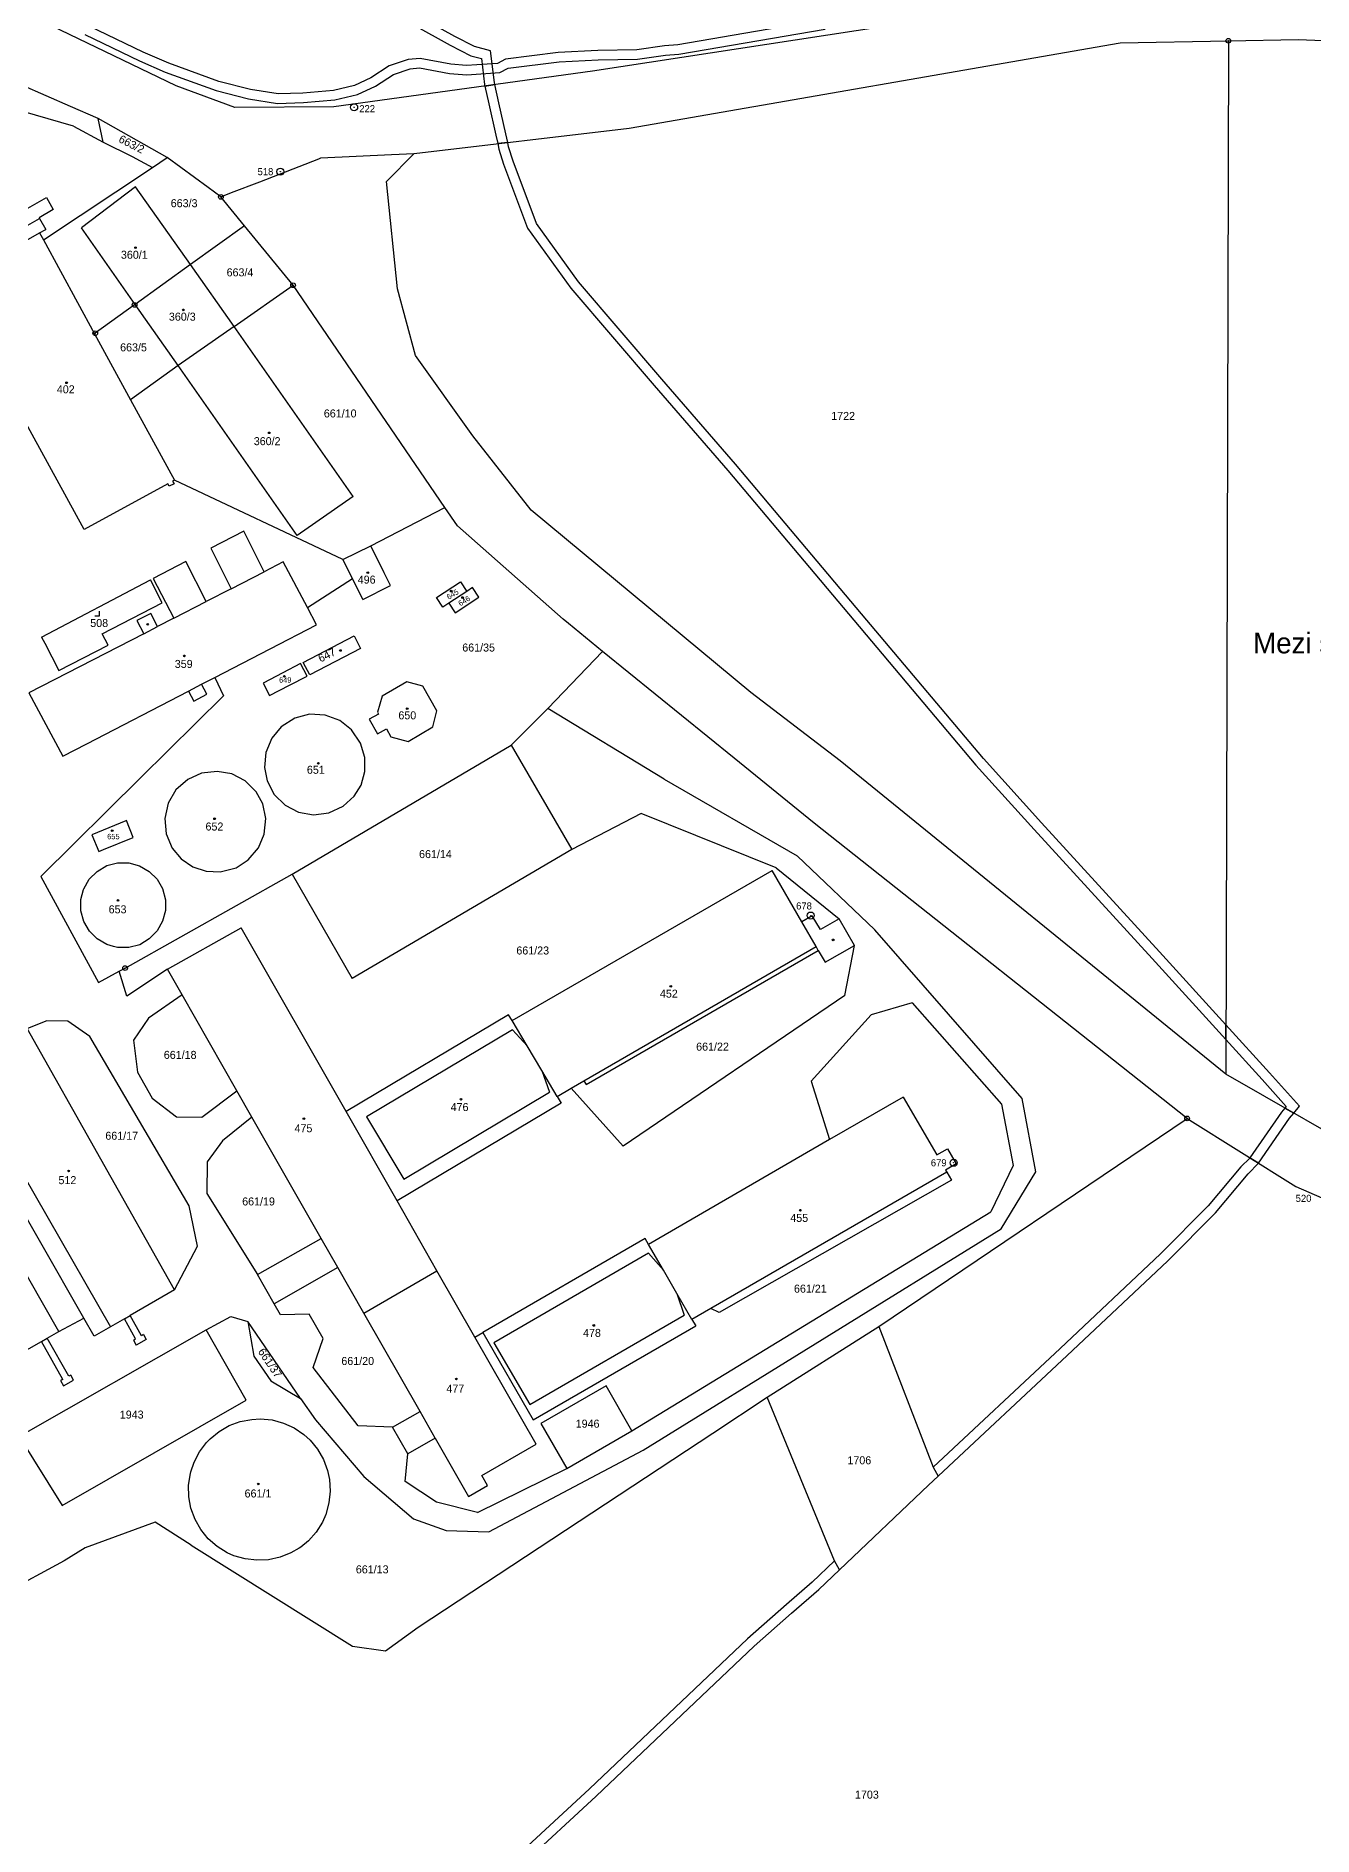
# Model space of a CAD drawing. Extents: x -820725 to -814908, y -1038210 to -1035296.
# Drawn here: x -816894.6 to -816623.3, y -1037705.9 to -1037323.5 of the extents above; entities that cross this region are included whole.
import ezdxf
from ezdxf.enums import TextEntityAlignment as Align

# ---------------------------------------------------------------- set-up
doc = ezdxf.new("R2010")
doc.units = 0
doc.header["$MEASUREMENT"] = 0
doc.linetypes.add('0_051C', pattern=[0])
for name, color, linetype in [('1009', 1, 'CONTINUOUS'), ('101', 1, 'CONTINUOUS'), ('1016', 1, 'CONTINUOUS'), ('105', 1, 'CONTINUOUS'), ('18', 1, 'CONTINUOUS'), ('21800', 1, 'CONTINUOUS'), ('21900', 1, 'CONTINUOUS'), ('23700', 1, 'CONTINUOUS'), ('319', 1, 'CONTINUOUS'), ('402', 1, 'CONTINUOUS'), ('404', 1, 'CONTINUOUS')]:
    doc.layers.add(name, color=color, linetype=linetype)

# ---------------------------------------------------------------- blocks, each defined once
blk = doc.blocks.new('4_02$0')
at = {"layer": '404', "color": 255, "linetype": 'Continuous'}
blk.add_circle((-0.01, 0), 0.175, dxfattribs=at)
blk = doc.blocks.new('3_19$11')
at = {"layer": '319', "color": 255, "linetype": 'Continuous'}
for p, q in [((-1, 0), (0, 0)), ((0, 0), (0, 1))]:
    blk.add_line(p, q, dxfattribs=at)
blk = doc.blocks.new('1_01$12')
at = {"layer": '101', "color": 3, "linetype": 'Continuous'}
for radius in [0.75, 0.03]:
    blk.add_circle((0, 0), radius, dxfattribs=at)
blk = doc.blocks.new('1_05$13')
at = {"layer": '105', "color": 3, "linetype": 'Continuous'}
for radius in [0.5, 0.0303]:
    blk.add_circle((0, 0), radius, dxfattribs=at)

msp = doc.modelspace()

# ---------------------------------------------------------------- linework, layer by layer
at = {"layer": '21800', "color": 255, "linetype": 'Continuous'}
for p, q in [((-816903.16, -1037367.6), (-816893.84, -1037362.32)), ((-816901.83, -1037369.94), (-816893.82, -1037365.39)), ((-816853.13, -1037440.96), (-816846.13, -1037437.35)), ((-816865.3, -1037447.23), (-816858.41, -1037443.68)), ((-816871.71, -1037450.53), (-816868.75, -1037449.01)), ((-816862.19, -1037462.71), (-816859.4, -1037461.26)), ((-816728.86, -1037516.97), (-816731.89, -1037511.7)), ((-816778.22, -1037545.48), (-816728.86, -1037516.97)), ((-816728.38, -1037517.79), (-816728.86, -1037516.97)), ((-816793.38, -1037534.67), (-816824.36, -1037553.11)), ((-816790.25, -1037538.09), (-816793.38, -1037534.67)), ((-816787.15, -1037543.29), (-816785.5, -1037547.92)), ((-816816.47, -1037566.35), (-816785.5, -1037547.92)), ((-816904.56, -1037552.82), (-816878.73, -1037597.72)), ((-816824.36, -1037553.11), (-816816.47, -1037566.35)), ((-816701.11, -1037564.88), (-816751.21, -1037593.86)), ((-816830.48, -1037585.12), (-816834.01, -1037578.95)), ((-816764.46, -1037582.12), (-816797.35, -1037601.18)), ((-816761.3, -1037585.68), (-816764.46, -1037582.12)), ((-816758.42, -1037590.65), (-816756.86, -1037595.24)), ((-816875.82, -1037596.05), (-816874.61, -1037595.35)), ((-816789.66, -1037614.25), (-816756.86, -1037595.24)), ((-816893.45, -1037600.84), (-816892.23, -1037600.14)), ((-816797.35, -1037601.18), (-816789.66, -1037614.25)), ((-816809.77, -1037621.41), (-816813, -1037615.74))]:
    msp.add_line(p, q, dxfattribs=at)
at = {"layer": '21900', "color": 3, "linetype": 'Continuous'}
for p, q in [((-816887.28, -1037338.49), (-816934.5, -1037317.89)), ((-816886.63, -1037342.72), (-816943.8, -1037326.17)), ((-816881.36, -1037341.07), (-816887.28, -1037338.49)), ((-816866.71, -1037349.38), (-816881.36, -1037341.07)), ((-816880.29, -1037346.1), (-816881.36, -1037341.07)), ((-816886.63, -1037342.72), (-816880.29, -1037346.1)), ((-816880.29, -1037346.1), (-816874.19, -1037349.15)), ((-816819.04, -1037348.74), (-816814.24, -1037348.52)), ((-816893.03, -1037366.84), (-816869.85, -1037351.47)), ((-816874.19, -1037349.15), (-816869.85, -1037351.47)), ((-816869.85, -1037351.47), (-816866.71, -1037349.38)), ((-816857.99, -1037355.76), (-816866.71, -1037349.38)), ((-816847.06, -1037354.49), (-816834.5, -1037349.6)), ((-816873.46, -1037355.57), (-816884.95, -1037364.27)), ((-816861.77, -1037372.1), (-816873.46, -1037355.57)), ((-816855.32, -1037357.71), (-816857.99, -1037355.76)), ((-816853.04, -1037356.82), (-816847.06, -1037354.49)), ((-816906.45, -1037365.89), (-816892.35, -1037357.88)), ((-816890.91, -1037360.43), (-816893.93, -1037362.16)), ((-816892.35, -1037357.88), (-816890.91, -1037360.43)), ((-816855.32, -1037357.71), (-816853.04, -1037356.82)), ((-816850.31, -1037363.84), (-816855.32, -1037357.71)), ((-816893.93, -1037362.16), (-816893.84, -1037362.32)), ((-816893.84, -1037362.32), (-816892.5, -1037364.62)), ((-816873.52, -1037380.57), (-816884.95, -1037364.27)), ((-816850.31, -1037363.84), (-816861.77, -1037372.1)), ((-816839.97, -1037376.49), (-816850.31, -1037363.84)), ((-816893.82, -1037365.39), (-816892.5, -1037364.62)), ((-816893.82, -1037365.39), (-816893.03, -1037366.84)), ((-816893.03, -1037366.84), (-816882.15, -1037386.8)), ((-816861.77, -1037372.1), (-816873.52, -1037380.57)), ((-816852.49, -1037385.22), (-816861.77, -1037372.1)), ((-816884.33, -1037428.35), (-816912.97, -1037376.27)), ((-816852.49, -1037385.22), (-816839.97, -1037376.49)), ((-816807.73, -1037423.71), (-816839.97, -1037376.49)), ((-816873.64, -1037380.66), (-816881.99, -1037386.68)), ((-816873.64, -1037380.66), (-816873.52, -1037380.57)), ((-816864.4, -1037393.57), (-816873.52, -1037380.57)), ((-816882.15, -1037386.8), (-816881.99, -1037386.68)), ((-816882.15, -1037386.8), (-816874.51, -1037400.8)), ((-816852.49, -1037385.22), (-816864.4, -1037393.57)), ((-816827.2, -1037421.35), (-816852.49, -1037385.22)), ((-816864.4, -1037393.57), (-816874.51, -1037400.8)), ((-816839.08, -1037429.66), (-816864.4, -1037393.57)), ((-816874.51, -1037400.8), (-816865.19, -1037417.91)), ((-816866.58, -1037418.67), (-816884.33, -1037428.35)), ((-816866.3, -1037419.2), (-816866.58, -1037418.67)), ((-816865.27, -1037418.64), (-816866.3, -1037419.2)), ((-816865.19, -1037417.91), (-816865.56, -1037418.11)), ((-816865.56, -1037418.11), (-816865.27, -1037418.64)), ((-816829.39, -1037434.76), (-816865.19, -1037417.91)), ((-816827.2, -1037421.35), (-816839.08, -1037429.66)), ((-816823.48, -1037431.86), (-816807.73, -1037423.71)), ((-816805.06, -1037427.63), (-816807.73, -1037423.71)), ((-816850.4, -1037428.75), (-816857.48, -1037432.36)), ((-816846.13, -1037437.35), (-816850.4, -1037428.75)), ((-816803.86, -1037428.69), (-816805.06, -1037427.63)), ((-816782.56, -1037447.45), (-816803.86, -1037428.69)), ((-816857.48, -1037432.36), (-816853.13, -1037440.96)), ((-816829.39, -1037434.76), (-816823.48, -1037431.86)), ((-816820.65, -1037437.57), (-816823.48, -1037431.86)), ((-816862.79, -1037435.18), (-816869.67, -1037438.75)), ((-816858.41, -1037443.68), (-816862.79, -1037435.18)), ((-816842.07, -1037435.25), (-816846.13, -1037437.35)), ((-816836.94, -1037444.94), (-816842.07, -1037435.25)), ((-816827.38, -1037438.8), (-816829.39, -1037434.76)), ((-816893.4, -1037451.22), (-816870.27, -1037439.07)), ((-816867.75, -1037443.98), (-816870.27, -1037439.07)), ((-816869.67, -1037438.75), (-816865.3, -1037447.23)), ((-816836.94, -1037444.94), (-816827.38, -1037438.8)), ((-816825.17, -1037443.23), (-816827.38, -1037438.8)), ((-816825.17, -1037443.23), (-816819.29, -1037440.3)), ((-816819.29, -1037440.3), (-816820.65, -1037437.57)), ((-816809.48, -1037442.8), (-816804.42, -1037439.48)), ((-816804.42, -1037439.48), (-816803.09, -1037441.53)), ((-816801.87, -1037440.73), (-816803.09, -1037441.53)), ((-816800.52, -1037442.76), (-816801.87, -1037440.73)), ((-816880.53, -1037450.56), (-816867.75, -1037443.98)), ((-816853.13, -1037440.96), (-816858.41, -1037443.68)), ((-816808.14, -1037444.84), (-816809.48, -1037442.8)), ((-816806.91, -1037444.04), (-816808.14, -1037444.84)), ((-816803.09, -1037441.53), (-816806.91, -1037444.04)), ((-816806.91, -1037444.04), (-816805.57, -1037446.09)), ((-816805.57, -1037446.09), (-816800.52, -1037442.76)), ((-816870.18, -1037446.22), (-816873.15, -1037447.74)), ((-816873.15, -1037447.74), (-816871.71, -1037450.53)), ((-816868.75, -1037449.01), (-816870.18, -1037446.22)), ((-816865.3, -1037447.23), (-816868.75, -1037449.01)), ((-816834.98, -1037448.63), (-816836.94, -1037444.94)), ((-816781.46, -1037448.35), (-816782.56, -1037447.45)), ((-816774.23, -1037454.28), (-816781.46, -1037448.35)), ((-816871.71, -1037450.53), (-816896.08, -1037463.1)), ((-816893.4, -1037451.22), (-816892.73, -1037452.53)), ((-816879.29, -1037452.97), (-816880.53, -1037450.56)), ((-816844.85, -1037453.73), (-816834.98, -1037448.63)), ((-816837.8, -1037456.6), (-816827.02, -1037450.98)), ((-816827.02, -1037450.98), (-816825.65, -1037453.63)), ((-816892.73, -1037452.53), (-816889.72, -1037458.35)), ((-816889.72, -1037458.35), (-816879.29, -1037452.97)), ((-816856.58, -1037459.8), (-816844.85, -1037453.73)), ((-816825.65, -1037453.63), (-816836.43, -1037459.22)), ((-816785.84, -1037466.42), (-816774.23, -1037454.28)), ((-816746.26, -1037476.93), (-816774.23, -1037454.28)), ((-816859.4, -1037461.26), (-816856.58, -1037459.8)), ((-816856.58, -1037459.8), (-816854.78, -1037463.72)), ((-816842.12, -1037458.81), (-816846.33, -1037460.99)), ((-816838.36, -1037456.85), (-816842.12, -1037458.81)), ((-816840.71, -1037461.44), (-816836.97, -1037459.51)), ((-816836.97, -1037459.51), (-816838.36, -1037456.85)), ((-816836.43, -1037459.22), (-816837.8, -1037456.6)), ((-816896.08, -1037463.1), (-816888.89, -1037476.52)), ((-816883.81, -1037473.89), (-816862.19, -1037462.71)), ((-816854.78, -1037463.72), (-816872.38, -1037481.15)), ((-816862.19, -1037462.71), (-816861.09, -1037464.83)), ((-816861.09, -1037464.83), (-816858.32, -1037463.35)), ((-816858.32, -1037463.35), (-816859.4, -1037461.26)), ((-816846.33, -1037460.99), (-816844.96, -1037463.64)), ((-816844.96, -1037463.64), (-816840.71, -1037461.44)), ((-816821.06, -1037463.78), (-816822.02, -1037467.2)), ((-816815.83, -1037460.74), (-816821.06, -1037463.78)), ((-816812.42, -1037461.68), (-816815.83, -1037460.74)), ((-816809.43, -1037466.92), (-816812.42, -1037461.68)), ((-816821.8, -1037467.6), (-816823.78, -1037468.7)), ((-816822.02, -1037467.2), (-816821.8, -1037467.6)), ((-816810.3, -1037470.26), (-816809.43, -1037466.92)), ((-816793.61, -1037474.22), (-816785.84, -1037466.42)), ((-816761.12, -1037481.43), (-816785.84, -1037466.42)), ((-816842.48, -1037470.29), (-816844.47, -1037472.69)), ((-816839.58, -1037468.43), (-816842.48, -1037470.29)), ((-816836.48, -1037467.62), (-816839.58, -1037468.43)), ((-816833.17, -1037467.8), (-816836.48, -1037467.62)), ((-816830.07, -1037468.96), (-816833.17, -1037467.8)), ((-816827.53, -1037470.94), (-816830.07, -1037468.96)), ((-816825.63, -1037473.78), (-816827.53, -1037470.94)), ((-816823.78, -1037468.7), (-816822.02, -1037471.78)), ((-816822.02, -1037471.78), (-816820.09, -1037470.7)), ((-816820.09, -1037470.7), (-816819.17, -1037472.41)), ((-816815.52, -1037473.38), (-816810.3, -1037470.26)), ((-816888.89, -1037476.52), (-816883.81, -1037473.89)), ((-816844.47, -1037472.69), (-816845.75, -1037475.73)), ((-816840.18, -1037501.58), (-816793.61, -1037474.22)), ((-816824.71, -1037476.79), (-816825.63, -1037473.78)), ((-816819.17, -1037472.41), (-816815.52, -1037473.38)), ((-816793.61, -1037474.22), (-816780.78, -1037496.33)), ((-816845.75, -1037475.73), (-816846.03, -1037478.92)), ((-816846.03, -1037478.92), (-816845.47, -1037481.78)), ((-816824.71, -1037479.78), (-816824.71, -1037476.79)), ((-816729.26, -1037490.73), (-816746.26, -1037476.93)), ((-816872.38, -1037481.15), (-816893.56, -1037502.11)), ((-816862.34, -1037481.51), (-816864.85, -1037483.69)), ((-816859.4, -1037480.16), (-816862.34, -1037481.51)), ((-816856.13, -1037479.77), (-816859.4, -1037480.16)), ((-816853, -1037480.31), (-816856.13, -1037479.77)), ((-816850.18, -1037481.79), (-816853, -1037480.31)), ((-816847.84, -1037484.09), (-816850.18, -1037481.79)), ((-816845.47, -1037481.78), (-816843.96, -1037484.65)), ((-816826.99, -1037485.04), (-816825.54, -1037482.65)), ((-816825.54, -1037482.65), (-816824.71, -1037479.78)), ((-816761.12, -1037481.43), (-816732.87, -1037497.71)), ((-816866.5, -1037486.53), (-816867.21, -1037489.74)), ((-816864.85, -1037483.69), (-816866.5, -1037486.53)), ((-816846.43, -1037486.63), (-816847.84, -1037484.09)), ((-816845.75, -1037489.8), (-816846.43, -1037486.63)), ((-816843.96, -1037484.65), (-816841.66, -1037486.93)), ((-816829.35, -1037487.18), (-816826.99, -1037485.04)), ((-816875.52, -1037490.27), (-816882.71, -1037493.21)), ((-816875.36, -1037490.21), (-816875.52, -1037490.27)), ((-816873.93, -1037493.82), (-816875.36, -1037490.21)), ((-816867.21, -1037489.74), (-816866.92, -1037493.01)), ((-816846.09, -1037493.11), (-816845.75, -1037489.8)), ((-816841.66, -1037486.93), (-816838.8, -1037488.43)), ((-816838.8, -1037488.43), (-816835.61, -1037488.99)), ((-816835.61, -1037488.99), (-816832.39, -1037488.59)), ((-816832.39, -1037488.59), (-816829.35, -1037487.18)), ((-816766.05, -1037488.71), (-816780.78, -1037496.33)), ((-816737.32, -1037500.28), (-816766.05, -1037488.71)), ((-816882.71, -1037493.21), (-816881.27, -1037496.78)), ((-816880.27, -1037496.38), (-816873.93, -1037493.82)), ((-816866.92, -1037493.01), (-816865.65, -1037496.05)), ((-816847.29, -1037496.01), (-816846.09, -1037493.11)), ((-816650.02, -1037553.47), (-816729.26, -1037490.73)), ((-816881.27, -1037496.78), (-816880.27, -1037496.38)), ((-816865.65, -1037496.05), (-816863.73, -1037498.31)), ((-816849.48, -1037498.57), (-816847.29, -1037496.01)), ((-816780.78, -1037496.33), (-816827.39, -1037523.72)), ((-816732.87, -1037497.71), (-816716.38, -1037513.43)), ((-816883.27, -1037502.65), (-816881.62, -1037501)), ((-816881.62, -1037501), (-816879.54, -1037499.78)), ((-816879.54, -1037499.78), (-816877.29, -1037499.18)), ((-816877.29, -1037499.18), (-816874.87, -1037499.18)), ((-816875.67, -1037521.55), (-816840.18, -1037501.58)), ((-816874.87, -1037499.18), (-816872.58, -1037499.8)), ((-816872.58, -1037499.8), (-816870.53, -1037500.99)), ((-816870.53, -1037500.99), (-816868.86, -1037502.68)), ((-816863.73, -1037498.31), (-816861.27, -1037500.02)), ((-816861.27, -1037500.02), (-816858.44, -1037500.98)), ((-816858.44, -1037500.98), (-816855.45, -1037501.12)), ((-816855.45, -1037501.12), (-816852.09, -1037500.24)), ((-816852.09, -1037500.24), (-816849.48, -1037498.57)), ((-816840.18, -1037501.58), (-816827.39, -1037523.72)), ((-816793.45, -1037532.71), (-816738.2, -1037500.79)), ((-816731.89, -1037511.7), (-816738.2, -1037500.79)), ((-816737.32, -1037500.28), (-816723.94, -1037511.07)), ((-816893.56, -1037502.11), (-816881.32, -1037524.6)), ((-816885.07, -1037507), (-816884.48, -1037504.87)), ((-816884.48, -1037504.87), (-816884.44, -1037504.73)), ((-816884.44, -1037504.73), (-816883.27, -1037502.65)), ((-816868.86, -1037502.68), (-816867.71, -1037504.67)), ((-816867.71, -1037504.67), (-816867.08, -1037507.03)), ((-816885.05, -1037509.36), (-816885.07, -1037507)), ((-816884.44, -1037511.66), (-816885.05, -1037509.36)), ((-816867.08, -1037509.29), (-816867.68, -1037511.59)), ((-816867.08, -1037507.03), (-816867.08, -1037509.29)), ((-816883.25, -1037513.71), (-816884.44, -1037511.66)), ((-816867.68, -1037511.59), (-816868.84, -1037513.63)), ((-816866.64, -1037521.78), (-816851, -1037513)), ((-816828.71, -1037552.02), (-816851, -1037513)), ((-816729.66, -1037510.41), (-816731.89, -1037511.7)), ((-816727.94, -1037513.38), (-816729.66, -1037510.41)), ((-816723.94, -1037511.07), (-816727.94, -1037513.38)), ((-816720.69, -1037516.71), (-816723.94, -1037511.07)), ((-816685.08, -1037549.26), (-816716.38, -1037513.43)), ((-816881.59, -1037515.36), (-816883.25, -1037513.71)), ((-816879.54, -1037516.55), (-816881.59, -1037515.36)), ((-816878.11, -1037516.93), (-816879.54, -1037516.55)), ((-816877.24, -1037517.16), (-816878.11, -1037516.93)), ((-816874.87, -1037517.15), (-816877.24, -1037517.16)), ((-816872.54, -1037516.57), (-816874.87, -1037517.15)), ((-816870.53, -1037515.34), (-816872.54, -1037516.57)), ((-816868.84, -1037513.63), (-816870.53, -1037515.34)), ((-816726.92, -1037520.31), (-816720.69, -1037516.71)), ((-816722.74, -1037527.36), (-816720.69, -1037516.71)), ((-816777.73, -1037546.3), (-816728.38, -1037517.79)), ((-816728.38, -1037517.79), (-816726.92, -1037520.31)), ((-816881.32, -1037524.6), (-816876.9, -1037522.21)), ((-816876.9, -1037522.21), (-816875.67, -1037521.55)), ((-816875.29, -1037527.5), (-816876.9, -1037522.21)), ((-816866.64, -1037521.78), (-816875.29, -1037527.5)), ((-816863.54, -1037527.21), (-816866.64, -1037521.78)), ((-816863.54, -1037527.21), (-816870.72, -1037532.18)), ((-816851.9, -1037547.6), (-816863.54, -1037527.21)), ((-816722.74, -1037527.36), (-816769.81, -1037559.4)), ((-816870.72, -1037532.18), (-816873.88, -1037536.88)), ((-816794.19, -1037531.47), (-816828.71, -1037552.02)), ((-816793.45, -1037532.71), (-816794.19, -1037531.47)), ((-816717.16, -1037531.49), (-816729.9, -1037545.58)), ((-816708.46, -1037528.91), (-816717.16, -1037531.49)), ((-816708.46, -1037528.91), (-816689.48, -1037550.47)), ((-816896.47, -1037534.4), (-816892.43, -1037532.75)), ((-816865.15, -1037589.91), (-816896.47, -1037534.4)), ((-816887.84, -1037532.8), (-816892.43, -1037532.75)), ((-816883.18, -1037536.08), (-816887.84, -1037532.8)), ((-816862.03, -1037572.03), (-816883.18, -1037536.08)), ((-816790.25, -1037538.09), (-816793.45, -1037532.71)), ((-816873.88, -1037536.88), (-816873.04, -1037543.67)), ((-816787.15, -1037543.29), (-816790.25, -1037538.09)), ((-816873.04, -1037543.67), (-816869.92, -1037549.16)), ((-816783.86, -1037548.83), (-816787.15, -1037543.29)), ((-816859.33, -1037553.2), (-816851.9, -1037547.6)), ((-816848.7, -1037553.2), (-816851.9, -1037547.6)), ((-816783.86, -1037548.83), (-816780.87, -1037547.05)), ((-816780.87, -1037547.05), (-816778.22, -1037545.48)), ((-816769.81, -1037559.4), (-816780.87, -1037547.05)), ((-816778.22, -1037545.48), (-816777.73, -1037546.3)), ((-816729.9, -1037545.58), (-816726, -1037557.99)), ((-816869.92, -1037549.16), (-816864.77, -1037553.17)), ((-816783.02, -1037550.24), (-816817.88, -1037570.98)), ((-816783.86, -1037548.83), (-816783.02, -1037550.24)), ((-816710.35, -1037548.93), (-816726, -1037557.99)), ((-816710.35, -1037548.93), (-816703.22, -1037561.24)), ((-816689.48, -1037550.47), (-816686.98, -1037563.46)), ((-816682.19, -1037564.85), (-816685.08, -1037549.26)), ((-816884.4, -1037595.9), (-816908.04, -1037554.82)), ((-816864.77, -1037553.17), (-816859.33, -1037553.2)), ((-816848.7, -1037553.2), (-816854.97, -1037558.26)), ((-816834.01, -1037578.95), (-816848.7, -1037553.2)), ((-816817.88, -1037570.98), (-816828.71, -1037552.02)), ((-816715.54, -1037597.66), (-816650.02, -1037553.47)), ((-816889.74, -1037598.71), (-816913.17, -1037557.77)), ((-816854.97, -1037558.26), (-816858.22, -1037562.7)), ((-816726, -1037557.99), (-816764.44, -1037580.26)), ((-816858.22, -1037562.7), (-816858.3, -1037569.42)), ((-816703.22, -1037561.24), (-816700.95, -1037559.92)), ((-816699.08, -1037563.15), (-816701.35, -1037564.46)), ((-816700.95, -1037559.92), (-816699.08, -1037563.15)), ((-816700.11, -1037566.61), (-816749.45, -1037594.69)), ((-816701.35, -1037564.46), (-816701.11, -1037564.88)), ((-816701.11, -1037564.88), (-816700.11, -1037566.61)), ((-816686.98, -1037563.46), (-816691.74, -1037573.3)), ((-816689.54, -1037576.9), (-816682.19, -1037564.85)), ((-816858.3, -1037569.42), (-816847.51, -1037586.66)), ((-816860.28, -1037580.63), (-816862.03, -1037572.03)), ((-816809.4, -1037585.84), (-816817.88, -1037570.98)), ((-816767.97, -1037619.82), (-816691.74, -1037573.3)), ((-816765.56, -1037623.98), (-816689.54, -1037576.9)), ((-816865.15, -1037589.91), (-816860.28, -1037580.63)), ((-816847.51, -1037586.66), (-816834.01, -1037578.95)), ((-816765.17, -1037579), (-816799.66, -1037598.98)), ((-816764.44, -1037580.26), (-816765.17, -1037579)), ((-816761.3, -1037585.68), (-816764.44, -1037580.26)), ((-816830.48, -1037585.12), (-816844, -1037592.84)), ((-816824.91, -1037594.88), (-816830.48, -1037585.12)), ((-816824.91, -1037594.88), (-816809.4, -1037585.84)), ((-816801.34, -1037599.95), (-816809.4, -1037585.84)), ((-816758.42, -1037590.65), (-816761.3, -1037585.68)), ((-816865.15, -1037589.91), (-816874.61, -1037595.35)), ((-816844, -1037592.84), (-816847.51, -1037586.66)), ((-816842.65, -1037595.22), (-816844, -1037592.84)), ((-816755.22, -1037596.18), (-816758.42, -1037590.65)), ((-816889.74, -1037598.71), (-816884.4, -1037595.9)), ((-816882.2, -1037599.72), (-816884.4, -1037595.9)), ((-816875.82, -1037596.05), (-816878.73, -1037597.72)), ((-816873.43, -1037600.31), (-816875.82, -1037596.05)), ((-816872.2, -1037599.65), (-816874.61, -1037595.35)), ((-816858.42, -1037598.39), (-816853.17, -1037595.52)), ((-816853.17, -1037595.52), (-816849.57, -1037596.59)), ((-816838.39, -1037612.95), (-816849.57, -1037596.59)), ((-816849.57, -1037596.59), (-816848.33, -1037603.95)), ((-816836.57, -1037595.05), (-816842.65, -1037595.22)), ((-816833.55, -1037600.24), (-816836.57, -1037595.05)), ((-816813, -1037615.74), (-816824.91, -1037594.88)), ((-816788.93, -1037617.5), (-816754.44, -1037597.52)), ((-816751.21, -1037593.86), (-816755.22, -1037596.18)), ((-816755.22, -1037596.18), (-816754.44, -1037597.52)), ((-816749.45, -1037594.69), (-816751.21, -1037593.86)), ((-816900.77, -1037605.05), (-816893.45, -1037600.84)), ((-816898.13, -1037621.02), (-816858.42, -1037598.39)), ((-816888.9, -1037608.91), (-816893.45, -1037600.84)), ((-816892.23, -1037600.14), (-816889.74, -1037598.71)), ((-816887.63, -1037608.23), (-816892.23, -1037600.14)), ((-816878.73, -1037597.72), (-816882.2, -1037599.72)), ((-816873.87, -1037600.55), (-816873.43, -1037600.31)), ((-816873.87, -1037600.55), (-816873.3, -1037601.61)), ((-816871.19, -1037600.47), (-816873.3, -1037601.61)), ((-816871.76, -1037599.41), (-816872.2, -1037599.65)), ((-816871.76, -1037599.41), (-816871.19, -1037600.47)), ((-816849.91, -1037613.33), (-816858.42, -1037598.39)), ((-816835.67, -1037606.41), (-816833.55, -1037600.24)), ((-816801.34, -1037599.95), (-816799.66, -1037598.98)), ((-816788.34, -1037622.7), (-816801.34, -1037599.95)), ((-816799.66, -1037598.98), (-816788.93, -1037617.5)), ((-816739.28, -1037612.71), (-816715.54, -1037597.66)), ((-816848.33, -1037603.95), (-816844.73, -1037609.22)), ((-816888.9, -1037608.91), (-816889.36, -1037609.15)), ((-816887.17, -1037607.99), (-816887.63, -1037608.23)), ((-816886.59, -1037609.09), (-816887.17, -1037607.99)), ((-816826.11, -1037618.81), (-816835.67, -1037606.41)), ((-816889.36, -1037609.15), (-816888.78, -1037610.25)), ((-816888.78, -1037610.25), (-816886.59, -1037609.09)), ((-816844.73, -1037609.22), (-816838.39, -1037612.95)), ((-816773.49, -1037610.29), (-816787.31, -1037618.3)), ((-816767.97, -1037619.82), (-816773.49, -1037610.29)), ((-816750.8, -1037620.31), (-816739.28, -1037612.71)), ((-816889.01, -1037635.72), (-816849.91, -1037613.33)), ((-816838.39, -1037612.95), (-816835.22, -1037617.5)), ((-816818.82, -1037619.07), (-816813, -1037615.74)), ((-816857.62, -1037621.56), (-816855.69, -1037619.98)), ((-816855.69, -1037619.98), (-816853.52, -1037618.74)), ((-816853.52, -1037618.74), (-816851.18, -1037617.87)), ((-816851.18, -1037617.87), (-816848.73, -1037617.4)), ((-816848.73, -1037617.4), (-816846.93, -1037617.3)), ((-816846.93, -1037617.3), (-816844.44, -1037617.54)), ((-816844.44, -1037617.54), (-816842.03, -1037618.19)), ((-816842.03, -1037618.19), (-816839.76, -1037619.23)), ((-816839.76, -1037619.23), (-816837.69, -1037620.63)), ((-816835.22, -1037617.5), (-816824.97, -1037629.57)), ((-816818.82, -1037619.07), (-816826.11, -1037618.81)), ((-816815.59, -1037624.73), (-816818.82, -1037619.07)), ((-816813.41, -1037661.55), (-816750.8, -1037620.31)), ((-816787.31, -1037618.3), (-816781.79, -1037627.83)), ((-816781.79, -1037627.83), (-816767.97, -1037619.82)), ((-816898.13, -1037621.02), (-816889.01, -1037635.72)), ((-816861.01, -1037626.51), (-816859.85, -1037624.29)), ((-816859.85, -1037624.29), (-816858.35, -1037622.3)), ((-816858.35, -1037622.3), (-816857.62, -1037621.56)), ((-816837.69, -1037620.63), (-816836.34, -1037621.84)), ((-816836.34, -1037621.84), (-816834.75, -1037623.77)), ((-816834.75, -1037623.77), (-816833.5, -1037625.93)), ((-816809.77, -1037621.41), (-816815.59, -1037624.73)), ((-816809.77, -1037621.41), (-816802.71, -1037633.77)), ((-816799.9, -1037629.3), (-816788.34, -1037622.7)), ((-816798.4, -1037641.31), (-816765.56, -1037623.98)), ((-816861.67, -1037628.53), (-816861.01, -1037626.51)), ((-816833.5, -1037625.93), (-816832.63, -1037628.27)), ((-816816.13, -1037630.62), (-816815.59, -1037624.73)), ((-816800.77, -1037637.18), (-816781.79, -1037627.83)), ((-816862.16, -1037631.35), (-816861.79, -1037628.88)), ((-816862.11, -1037633.85), (-816862.16, -1037631.35)), ((-816861.79, -1037628.88), (-816861.67, -1037628.53)), ((-816832.63, -1037628.27), (-816832.25, -1037630.2)), ((-816832.25, -1037630.2), (-816832.1, -1037632.69)), ((-816824.97, -1037629.57), (-816814.38, -1037638.5)), ((-816809.52, -1037634.97), (-816816.13, -1037630.62)), ((-816802.71, -1037633.77), (-816798.67, -1037631.46)), ((-816798.67, -1037631.46), (-816799.9, -1037629.3)), ((-816861.66, -1037636.3), (-816862.11, -1037633.85)), ((-816832.37, -1037635.17), (-816833.04, -1037637.58)), ((-816832.1, -1037632.69), (-816832.37, -1037635.17)), ((-816800.77, -1037637.18), (-816809.52, -1037634.97)), ((-816860.8, -1037638.65), (-816861.66, -1037636.3)), ((-816859.57, -1037640.82), (-816860.8, -1037638.65)), ((-816833.74, -1037639.24), (-816835.06, -1037641.36)), ((-816833.04, -1037637.58), (-816833.74, -1037639.24)), ((-816814.38, -1037638.5), (-816807.46, -1037641)), ((-816858, -1037642.76), (-816859.57, -1037640.82)), ((-816856.13, -1037644.41), (-816858, -1037642.76)), ((-816836.72, -1037643.23), (-816838.3, -1037644.52)), ((-816835.06, -1037641.36), (-816836.72, -1037643.23)), ((-816807.46, -1037641), (-816798.4, -1037641.31)), ((-816861.61, -1037644.16), (-816827.34, -1037665.59)), ((-816854.01, -1037645.73), (-816856.13, -1037644.41)), ((-816852.55, -1037646.36), (-816854.01, -1037645.73)), ((-816850.16, -1037647.06), (-816852.55, -1037646.36)), ((-816847.68, -1037647.35), (-816850.16, -1037647.06)), ((-816845.18, -1037647.24), (-816847.68, -1037647.35)), ((-816842.74, -1037646.71), (-816845.18, -1037647.24)), ((-816840.43, -1037645.78), (-816842.74, -1037646.71)), ((-816838.66, -1037644.8), (-816840.43, -1037645.78)), ((-816838.3, -1037644.52), (-816838.66, -1037644.8)), ((-816820.35, -1037666.56), (-816813.41, -1037661.55)), ((-816827.34, -1037665.59), (-816820.35, -1037666.56))]:
    msp.add_line(p, q, dxfattribs=at)
for points in [[(-816641.27, -1037324.55), (-816626.43, -1037324.27), (-816549.97, -1037327.33), (-816491.62, -1037325.52), (-816386.64, -1037310.78), (-816352.31, -1037302.32), (-816325.56, -1037294.79), (-816260.3, -1037261.56), (-816242.93, -1037250.9), (-816210.87, -1037227.18), (-816157.87, -1037192.43), (-816098.31, -1037157.91)], [(-816714.29, -1037321.52), (-816776.38, -1037331.03), (-816831.29, -1037338.57), (-816852.38, -1037338.73), (-816864.8, -1037334.14), (-816921.51, -1037306.82), (-816938.57, -1037300.58)], [(-816814.24, -1037348.52), (-816768.59, -1037343.1), (-816664.22, -1037324.98), (-816641.27, -1037324.55)], [(-816641.27, -1037324.55), (-816641.54, -1037434.32), (-816641.8, -1037544.08)], [(-816834.5, -1037349.6), (-816834.09, -1037349.44), (-816819.04, -1037348.74)], [(-816641.8, -1037544.08), (-816723.71, -1037477.49), (-816742.75, -1037462.99), (-816789.36, -1037424.25), (-816801.75, -1037408.47), (-816813.94, -1037391.38), (-816817.81, -1037377.24), (-816820.09, -1037354.46), (-816814.24, -1037348.52)], [(-816233.91, -1037660.78), (-816246.93, -1037655.63), (-816262.02, -1037653.01), (-816287.73, -1037650.8), (-816322.48, -1037649.81), (-816339.45, -1037649.71), (-816346.17, -1037649.29), (-816402.43, -1037648.64), (-816458.67, -1037639.2), (-816479.4, -1037630.06), (-816523.04, -1037598.93), (-816608.15, -1037563.37), (-816641.8, -1037544.08)], [(-816650.02, -1037553.47), (-816626.93, -1037567.96), (-816607.07, -1037576.59), (-816557.9, -1037596.43), (-816528.4, -1037610.43), (-816517.72, -1037616.19), (-816481.41, -1037640.79), (-816473.18, -1037645.12), (-816463.96, -1037648.41), (-816447.68, -1037651.69)], [(-816715.54, -1037597.66), (-816703.95, -1037627.54), (-816702.94, -1037629.5), (-816704.97, -1037631.4), (-816723.86, -1037649.34), (-816724.97, -1037647.48), (-816739.28, -1037612.71)], [(-816861.61, -1037644.16), (-816869.28, -1037639.25), (-816884.12, -1037644.69), (-816888.57, -1037647.46), (-816901.4, -1037654.43), (-816904.42, -1037654.6), (-816923.67, -1037662.49)]]:
    msp.add_lwpolyline(points, dxfattribs=at)
at = {"layer": '23700', "color": 255, "linetype": '0_051C'}
for points in [[(-816821.53, -1037317.2), (-816806.61, -1037325.5), (-816802.21, -1037327.72), (-816799.95, -1037328.35), (-816799.31, -1037333.81), (-816799.23, -1037334.17), (-816797.12, -1037333.88), (-816797.21, -1037333.45), (-816798.01, -1037326.69), (-816801.44, -1037325.74), (-816805.61, -1037323.62), (-816820.47, -1037315.36)], [(-816884.19, -1037323.25), (-816872.63, -1037328.82), (-816867.13, -1037331.2), (-816856.33, -1037335.1), (-816849.41, -1037336.86), (-816843.29, -1037337.85), (-816837.77, -1037337.67), (-816831.1, -1037337.07), (-816826.26, -1037335.99), (-816822.45, -1037334.21), (-816818.65, -1037331.72), (-816815.12, -1037330.5), (-816813.08, -1037330.32), (-816806.74, -1037331.54), (-816803.09, -1037331.78), (-816796.02, -1037331.33), (-816794.25, -1037330.41), (-816783.46, -1037329.02), (-816775.13, -1037328.64), (-816766.78, -1037328.48), (-816760.86, -1037327.61), (-816758.01, -1037327.43), (-816726.95, -1037322.07)], [(-816727.3, -1037320.1), (-816758.25, -1037325.44), (-816761.06, -1037325.62), (-816766.94, -1037326.48), (-816775.19, -1037326.64), (-816783.64, -1037327.02), (-816794.81, -1037328.45), (-816796.56, -1037329.35), (-816803.12, -1037329.78), (-816806.48, -1037329.56), (-816812.98, -1037328.3), (-816815.54, -1037328.53), (-816819.53, -1037329.91), (-816823.43, -1037332.45), (-816826.91, -1037334.09), (-816831.4, -1037335.09), (-816837.89, -1037335.67), (-816843.17, -1037335.85), (-816849.01, -1037334.9), (-816855.75, -1037333.18), (-816866.39, -1037329.34), (-816871.79, -1037327), (-816883.31, -1037321.45)], [(-816807.46, -1037726.93), (-816775.58, -1037697.43), (-816742.03, -1037665.59), (-816734.05, -1037658.6), (-816728.25, -1037653.52), (-816723.86, -1037649.34), (-816724.97, -1037647.48), (-816729.68, -1037651.96), (-816735.16, -1037656.76), (-816743.45, -1037664.03), (-816777.03, -1037695.89), (-816808.92, -1037725.39)]]:
    msp.add_lwpolyline(points, dxfattribs=at)
for points in [[(-816799.23, -1037334.17), (-816798.38, -1037337.97), (-816796.9, -1037344.62), (-816796.5, -1037346.41), (-816794.38, -1037346.16), (-816794.79, -1037344.33), (-816796.25, -1037337.75), (-816797.12, -1037333.88), (-816799.23, -1037334.17)], [(-816641.78, -1037536.74), (-816641.78, -1037533.6), (-816655.87, -1037518.06), (-816680.96, -1037490.71), (-816693.3, -1037477.01), (-816719.24, -1037446.27), (-816745.96, -1037414.49), (-816761.66, -1037396.41), (-816779.33, -1037375.79), (-816788.28, -1037363.37), (-816793.24, -1037350.1), (-816794.18, -1037347.06), (-816794.38, -1037346.16), (-816796.5, -1037346.41), (-816796.23, -1037347.6), (-816795.24, -1037350.78), (-816790.16, -1037364.37), (-816780.99, -1037377.11), (-816763.26, -1037397.79), (-816747.58, -1037415.87), (-816720.86, -1037447.63), (-816694.9, -1037478.41), (-816682.52, -1037492.13), (-816657.43, -1037519.48), (-816641.78, -1037536.74)], [(-816629.25, -1037551.27), (-816627.39, -1037552.34), (-816626.16, -1037550.86), (-816632.54, -1037543.78), (-816641.78, -1037533.6), (-816641.78, -1037536.74), (-816634.12, -1037545.2), (-816628.96, -1037550.92), (-816629.25, -1037551.27)], [(-816636.67, -1037561.85), (-816634.85, -1037562.99), (-816628.29, -1037553.43), (-816627.39, -1037552.34), (-816629.25, -1037551.27), (-816630.01, -1037552.18), (-816636.67, -1037561.85)], [(-816703.95, -1037627.54), (-816702.94, -1037629.5), (-816675.51, -1037603.86), (-816654.22, -1037583.77), (-816643.99, -1037573.51), (-816637.05, -1037565.23), (-816634.87, -1037563.01), (-816634.85, -1037562.99), (-816636.67, -1037561.85), (-816636.71, -1037561.91), (-816638.61, -1037563.79), (-816645.55, -1037572.07), (-816655.7, -1037582.25), (-816676.97, -1037602.32), (-816703.95, -1037627.54)]]:
    msp.add_lwpolyline(points, close=True, dxfattribs=at)

# ---------------------------------------------------------------- block references
at = {"layer": '101', "color": 0, "linetype": 'ByBlock'}
for p in [(-816827, -1037338.67), (-816842.67, -1037352.36), (-816730, -1037510.38), (-816699.63, -1037562.9)]:
    msp.add_blockref('1_01$12', p, dxfattribs=at)
at = {"layer": '105', "color": 0, "linetype": 'ByBlock'}
for p in [(-816641.27, -1037324.55), (-816855.32, -1037357.71), (-816839.97, -1037376.49), (-816873.64, -1037380.66), (-816881.99, -1037386.68), (-816875.67, -1037521.55), (-816650.02, -1037553.47)]:
    msp.add_blockref('1_05$13', p, dxfattribs=at)
at = {"layer": '319', "color": 0, "linetype": 'ByBlock'}
msp.add_blockref('3_19$11', (-816881.11, -1037446.7), dxfattribs=at)
at = {"layer": '402', "color": 0, "linetype": 'ByBlock'}
for p in [(-816870.85, -1037448.51), (-816725.23, -1037515.55)]:
    msp.add_blockref('4_02$0', p, dxfattribs=at)
at = {"layer": '404', "color": 0, "linetype": 'ByBlock'}
for p in [(-816873.44, -1037368.5), (-816863.28, -1037381.72), (-816888.09, -1037397.21), (-816845.04, -1037407.84), (-816824.09, -1037437.56), (-816806.37, -1037441.47), (-816803.95, -1037442.83), (-816863.06, -1037455.22), (-816829.89, -1037454.08), (-816841.81, -1037459.57), (-816815.71, -1037466.45), (-816834.58, -1037478.03), (-816856.65, -1037489.83), (-816878.39, -1037492.34), (-816877.15, -1037507.17), (-816759.72, -1037525.41), (-816804.3, -1037549.39), (-816837.67, -1037553.52), (-816887.64, -1037564.63), (-816732.18, -1037572.97), (-816776.08, -1037597.46), (-816805.26, -1037608.82), (-816847.35, -1037631.12)]:
    msp.add_blockref('4_02$0', p, dxfattribs=at)

# ---------------------------------------------------------------- texts
at = {"layer": '1009', "color": 255, "linetype": 'Continuous'}
msp.add_text('Mezi silnicemi', height=4.4, dxfattribs=at).set_placement((-816636.01, -1037456.01), align=Align.BOTTOM_LEFT)
at = {"layer": '1016', "color": 214, "linetype": 'Continuous'}
msp.add_text('222', height=1.5, dxfattribs=at).set_placement((-816822.56, -1037338.98), align=Align.MIDDLE_RIGHT)
at = {"layer": '1016', "color": 174, "linetype": 'Continuous'}
for s, p in [('518', (-816844.17, -1037352.36)), ('678', (-816729.75, -1037508.34)), ('679', (-816701.13, -1037562.9)), ('520', (-816623.62, -1037570.45))]:
    msp.add_text(s, height=1.5, dxfattribs=at).set_placement(p, align=Align.MIDDLE_RIGHT)
at = {"layer": '18', "color": 255, "linetype": 'Continuous'}
for s, height, rotation, p in [('663/2', 1.7, 333, (-816874.89, -1037347.73)), ('645', 1.14, 32, (-816805.6, -1037442.93)), ('646', 1.14, 32, (-816803.14, -1037444.3)), ('647', 1.7, 26, (-816832.2, -1037456.27)), ('661/37', 1.7, 304, (-816846, -1037606.19))]:
    msp.add_text(s, height=height, rotation=rotation, dxfattribs=at).set_placement(p, align=Align.BOTTOM_CENTER)
for s, height, p in [('663/3', 1.7, (-816863.12, -1037360.42)), ('360/1', 1.7, (-816873.7, -1037371.37)), ('663/4', 1.7, (-816851.25, -1037375.11)), ('360/3', 1.7, (-816863.51, -1037384.52)), ('663/5', 1.7, (-816873.87, -1037391.04)), ('402', 1.7, (-816888.27, -1037399.95)), ('661/10', 1.7, (-816829.96, -1037405.08)), ('360/2', 1.7, (-816845.48, -1037410.97)), ('496', 1.7, (-816824.34, -1037440.38)), ('508', 1.7, (-816881.16, -1037449.59)), ('359', 1.7, (-816863.21, -1037458.29)), ('661/35', 1.7, (-816800.55, -1037454.81)), ('649', 1.14, (-816841.63, -1037461.24)), ('650', 1.7, (-816815.7, -1037469.21)), ('651', 1.7, (-816835.14, -1037480.77)), ('655', 1.14, (-816878.15, -1037494.51)), ('652', 1.7, (-816856.68, -1037492.83)), ('661/14', 1.7, (-816809.73, -1037498.69)), ('653', 1.7, (-816877.26, -1037510.42)), ('661/23', 1.7, (-816789.06, -1037519.16)), ('452', 1.7, (-816760.14, -1037528.33)), ('661/18', 1.7, (-816863.96, -1037541.34)), ('661/22', 1.7, (-816750.86, -1037539.59)), ('476', 1.7, (-816804.6, -1037552.42)), ('475', 1.7, (-816837.77, -1037556.93)), ('661/17', 1.7, (-816876.38, -1037558.52)), ('512', 1.7, (-816887.92, -1037567.95)), ('661/19', 1.7, (-816847.31, -1037572.47)), ('455', 1.7, (-816732.44, -1037575.97)), ('661/21', 1.7, (-816730.08, -1037591)), ('478', 1.7, (-816776.47, -1037600.4)), ('661/20', 1.7, (-816826.24, -1037606.36)), ('477', 1.7, (-816805.5, -1037612.23)), ('1943', 1.7, (-816874.26, -1037617.75)), ('1946', 1.7, (-816777.4, -1037619.68)), ('661/1', 1.7, (-816847.43, -1037634.51)), ('661/13', 1.7, (-816823.16, -1037650.63))]:
    msp.add_text(s, height=height, dxfattribs=at).set_placement(p, align=Align.BOTTOM_CENTER)
for s, p in [('1722', (-816723.11, -1037404.25)), ('1706', (-816719.67, -1037626.1)), ('1703', (-816718.06, -1037697.12))]:
    msp.add_text(s, height=1.7, dxfattribs=at).set_placement(p, align=Align.MIDDLE_CENTER)

doc.saveas('drawing.dxf')
